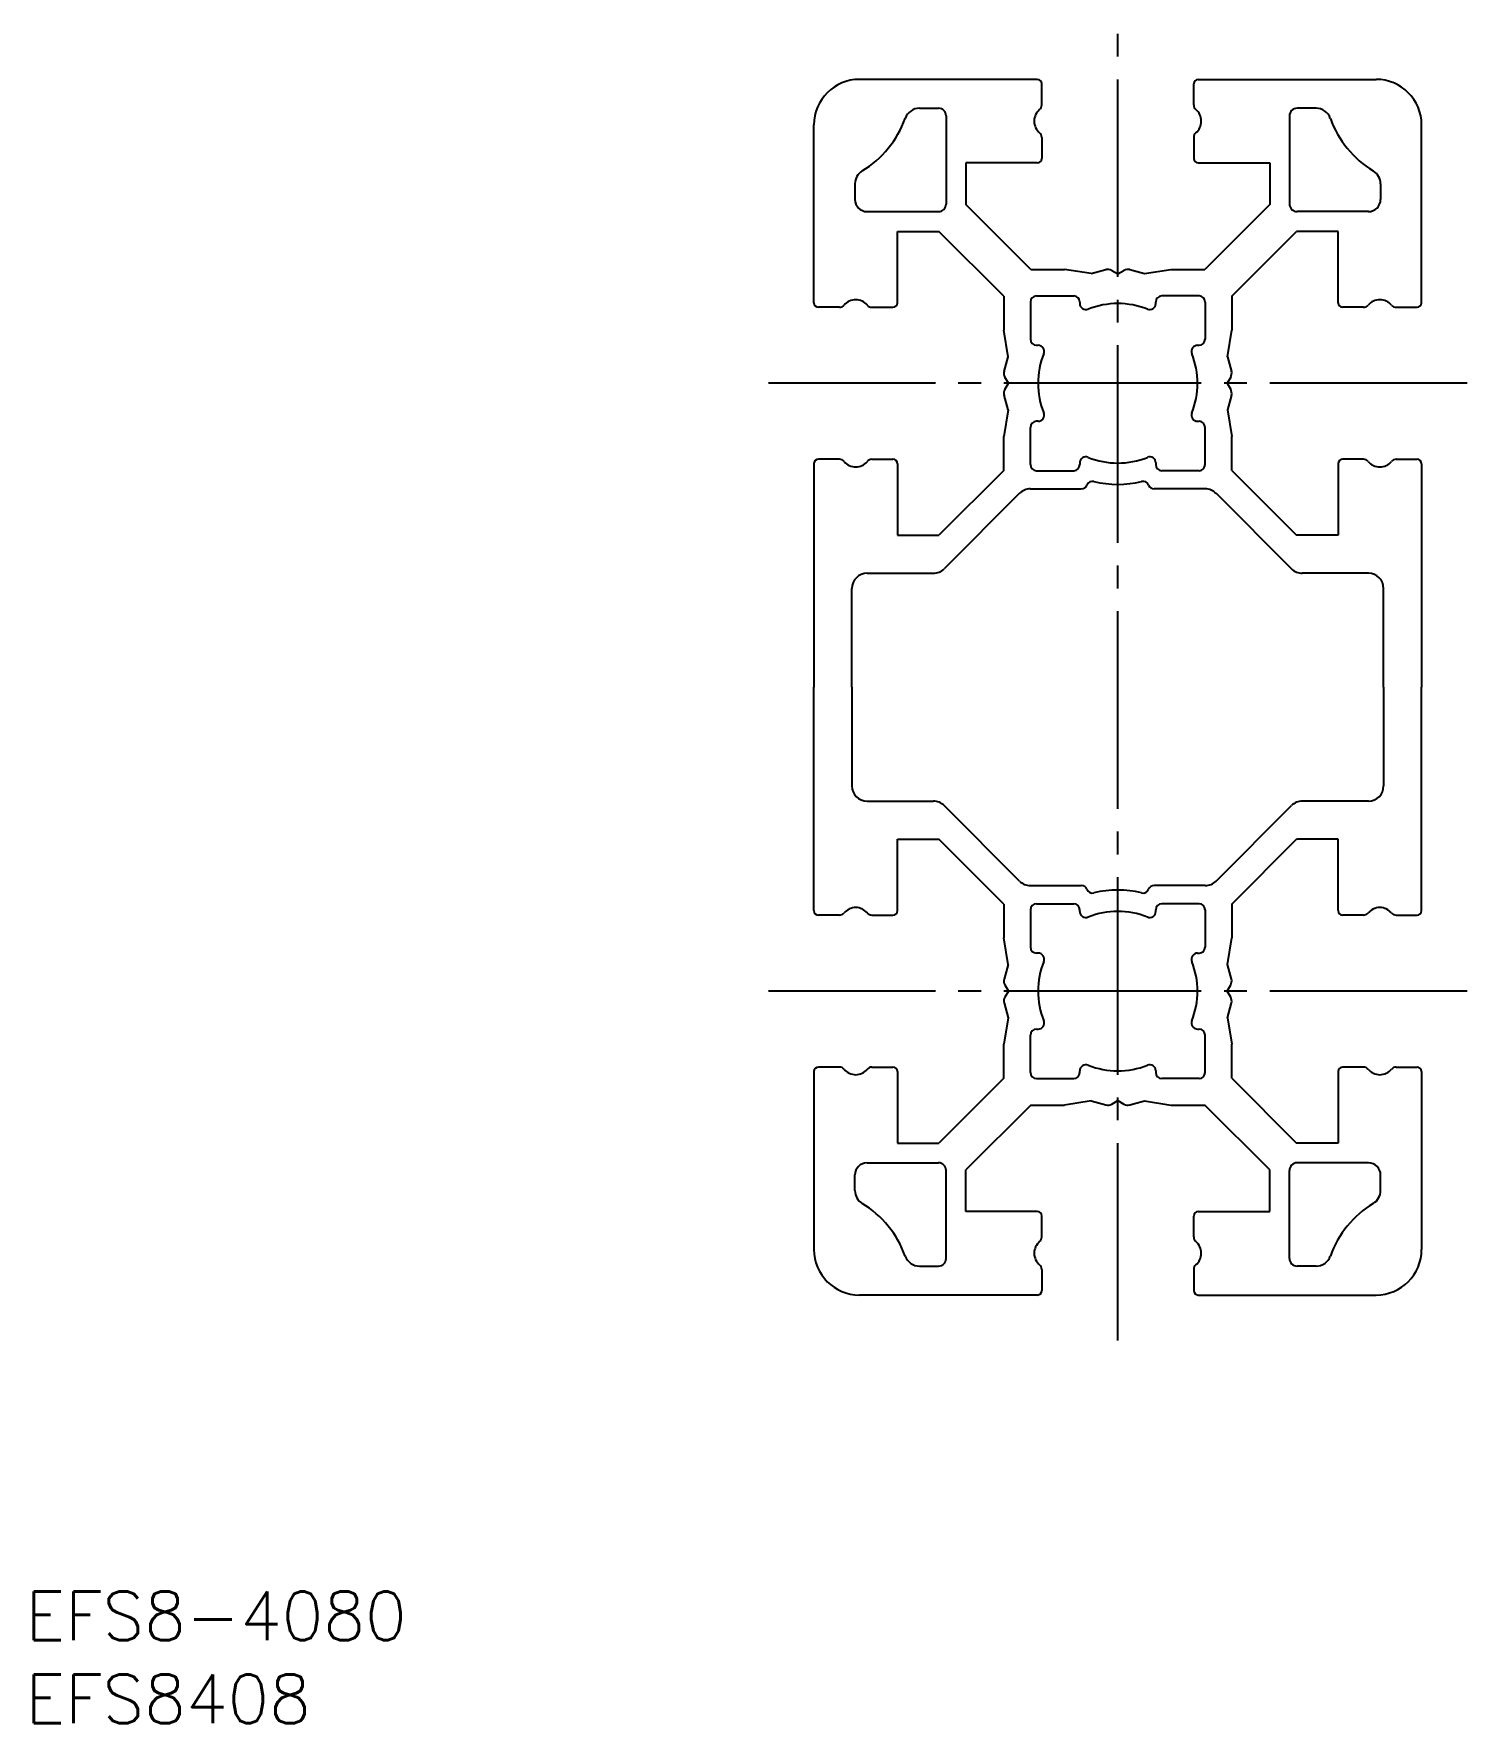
# Model space of a CAD drawing. Extents: x 528 to 623, y 260 to 371.
import ezdxf

# ---------------------------------------------------------------- set-up
doc = ezdxf.new("R2010")
doc.units = 0
doc.linetypes.add('CENTER', pattern=[17.5, 13, -1.5, 1.5, -1.5])
doc.layers.get('0').update_dxf_attribs({"linetype": 'CONTINUOUS'})
doc.layers.add('CENTER', color=1, linetype='CENTER')
doc.styles.get("Standard").update_dxf_attribs({"font": 'txt.shx', "bigfont": '@extfont2.shx'})

msp = doc.modelspace()

# ---------------------------------------------------------------- linework, layer by layer
at = {"color": 7, "linetype": 'CONTINUOUS'}
for p, q in [((594.45, 367.85), (582.75, 367.85)), ((594.75, 366.17), (594.75, 367.55)), ((604.75, 366.17), (604.75, 367.55)), ((605.05, 367.85), (616.75, 367.85)), ((586.7, 365.95), (587.95, 365.95)), ((612.8, 365.95), (611.55, 365.95)), ((579.75, 353.15), (579.75, 364.85)), ((588.45, 365.45), (588.45, 359.65)), ((611.05, 365.45), (611.05, 359.65)), ((619.75, 353.15), (619.75, 364.85)), ((594.75, 364.03), (594.75, 362.65)), ((604.75, 364.03), (604.75, 362.65)), ((594.45, 362.35), (589.75, 362.35)), ((589.75, 362.35), (589.75, 359.62)), ((605.05, 362.35), (609.75, 362.35)), ((609.75, 362.35), (609.75, 359.62)), ((582.45, 360.97), (582.45, 359.95)), ((617.05, 360.97), (617.05, 359.95)), ((583.25, 359.15), (587.95, 359.15)), ((594.02, 355.35), (589.75, 359.62)), ((609.75, 359.62), (605.48, 355.35)), ((616.25, 359.15), (611.55, 359.15)), ((585.25, 353.15), (585.25, 357.85)), ((585.25, 357.85), (587.98, 357.85)), ((592.25, 353.58), (587.98, 357.85)), ((607.25, 353.58), (611.52, 357.85)), ((614.25, 357.85), (611.52, 357.85)), ((614.25, 353.15), (614.25, 357.85)), ((594.02, 355.35), (596.25, 355.35)), ((598, 355.07), (596.25, 355.35)), ((598, 355.07), (598.97, 355.33)), ((599.35, 355.28), (599.75, 355.05)), ((599.75, 355.05), (600.16, 355.28)), ((600.54, 355.33), (601.5, 355.07)), ((601.5, 355.07), (603.25, 355.35)), ((603.25, 355.35), (605.48, 355.35)), ((592.25, 353.58), (592.25, 351.35)), ((594.4, 353.6), (596.85, 353.6)), ((605.1, 353.6), (602.65, 353.6)), ((607.25, 353.58), (607.25, 351.35)), ((581.43, 352.85), (580.05, 352.85)), ((583.57, 352.85), (584.95, 352.85)), ((594, 353.2), (594, 350.75)), ((597.25, 353.2), (597.25, 353.1)), ((602.25, 353.1), (602.25, 353.2)), ((605.5, 353.2), (605.5, 350.75)), ((615.93, 352.85), (614.55, 352.85)), ((618.07, 352.85), (619.45, 352.85)), ((592.53, 349.6), (592.25, 351.35)), ((606.98, 349.6), (607.25, 351.35)), ((594.4, 350.35), (594.51, 350.35)), ((605, 350.35), (605.1, 350.35)), ((592.27, 348.63), (592.53, 349.6)), ((606.98, 349.6), (607.24, 348.63)), ((592.55, 347.85), (592.32, 348.26)), ((607.19, 348.26), (606.95, 347.85)), ((592.53, 346.1), (592.27, 347.07)), ((592.32, 347.45), (592.55, 347.85)), ((606.95, 347.85), (607.19, 347.45)), ((607.24, 347.07), (606.98, 346.1)), ((592.53, 346.1), (592.25, 344.35)), ((594, 342.5), (594, 344.95)), ((594.51, 345.35), (594.4, 345.35)), ((605, 345.35), (605.1, 345.35)), ((605.5, 342.5), (605.5, 344.95)), ((592.25, 342.12), (592.25, 344.35)), ((607.25, 342.12), (607.25, 344.35)), ((579.75, 342.55), (579.75, 327.85)), ((581.43, 342.85), (580.05, 342.85)), ((583.57, 342.85), (584.95, 342.85)), ((585.25, 342.55), (585.25, 337.85)), ((597.25, 342.61), (597.25, 342.5)), ((602.25, 342.61), (602.25, 342.5)), ((614.25, 342.55), (614.25, 337.85)), ((615.93, 342.85), (614.55, 342.85)), ((618.07, 342.85), (619.45, 342.85)), ((619.75, 342.55), (619.75, 327.85)), ((592.25, 342.12), (587.98, 337.85)), ((594.4, 342.1), (596.85, 342.1)), ((605.1, 342.1), (602.65, 342.1)), ((607.25, 342.12), (611.52, 337.85)), ((593.29, 340.61), (588.32, 335.64)), ((593.99, 340.9), (597.35, 340.9)), ((605.51, 340.9), (602.15, 340.9)), ((606.22, 340.61), (611.18, 335.64)), ((585.25, 337.85), (587.98, 337.85)), ((614.25, 337.85), (611.52, 337.85)), ((583.25, 335.35), (587.62, 335.35)), ((616.25, 335.35), (611.89, 335.35)), ((582.25, 327.85), (582.25, 334.35)), ((617.25, 327.85), (617.25, 334.35)), ((579.75, 313.15), (579.75, 327.85)), ((582.25, 327.85), (582.25, 321.35)), ((617.25, 327.85), (617.25, 321.35)), ((619.75, 313.15), (619.75, 327.85)), ((583.25, 320.35), (587.62, 320.35)), ((616.25, 320.35), (611.89, 320.35)), ((593.29, 315.09), (588.32, 320.06)), ((606.22, 315.09), (611.18, 320.06)), ((585.25, 313.15), (585.25, 317.85)), ((585.25, 317.85), (587.98, 317.85)), ((592.25, 313.58), (587.98, 317.85)), ((607.25, 313.58), (611.52, 317.85)), ((614.25, 317.85), (611.52, 317.85)), ((614.25, 313.15), (614.25, 317.85)), ((593.99, 314.8), (597.35, 314.8)), ((605.51, 314.8), (602.15, 314.8)), ((592.25, 313.58), (592.25, 311.35)), ((594.4, 313.6), (596.85, 313.6)), ((605.1, 313.6), (602.65, 313.6)), ((607.25, 313.58), (607.25, 311.35)), ((581.43, 312.85), (580.05, 312.85)), ((583.57, 312.85), (584.95, 312.85)), ((594, 313.2), (594, 310.75)), ((597.25, 313.1), (597.25, 313.2)), ((602.25, 313.1), (602.25, 313.2)), ((605.5, 313.2), (605.5, 310.75)), ((615.93, 312.85), (614.55, 312.85)), ((618.07, 312.85), (619.45, 312.85)), ((592.53, 309.6), (592.25, 311.35)), ((606.98, 309.6), (607.25, 311.35)), ((594.51, 310.35), (594.4, 310.35)), ((605, 310.35), (605.1, 310.35)), ((592.53, 309.6), (592.27, 308.63)), ((607.24, 308.63), (606.98, 309.6)), ((592.32, 308.26), (592.55, 307.85)), ((606.95, 307.85), (607.19, 308.26)), ((592.27, 307.07), (592.53, 306.1)), ((592.55, 307.85), (592.32, 307.45)), ((607.19, 307.45), (606.95, 307.85)), ((606.98, 306.1), (607.24, 307.07)), ((592.53, 306.1), (592.25, 304.35)), ((606.98, 306.1), (607.25, 304.35)), ((594, 302.5), (594, 304.95)), ((594.4, 305.35), (594.51, 305.35)), ((605, 305.35), (605.1, 305.35)), ((605.5, 302.5), (605.5, 304.95)), ((592.25, 302.12), (592.25, 304.35)), ((607.25, 302.12), (607.25, 304.35)), ((579.75, 302.55), (579.75, 290.85)), ((581.43, 302.85), (580.05, 302.85)), ((583.57, 302.85), (584.95, 302.85)), ((585.25, 302.55), (585.25, 297.85)), ((597.25, 302.5), (597.25, 302.61)), ((602.25, 302.61), (602.25, 302.5)), ((614.25, 302.55), (614.25, 297.85)), ((615.93, 302.85), (614.55, 302.85)), ((618.07, 302.85), (619.45, 302.85)), ((619.75, 302.55), (619.75, 290.85)), ((592.25, 302.12), (587.98, 297.85)), ((594.4, 302.1), (596.85, 302.1)), ((605.1, 302.1), (602.65, 302.1)), ((607.25, 302.12), (611.52, 297.85)), ((594.02, 300.35), (589.75, 296.08)), ((594.02, 300.35), (596.25, 300.35)), ((598, 300.63), (596.25, 300.35)), ((598, 300.63), (598.97, 300.37)), ((599.35, 300.42), (599.75, 300.65)), ((599.75, 300.65), (600.16, 300.42)), ((600.54, 300.37), (601.5, 300.63)), ((601.5, 300.63), (603.25, 300.35)), ((603.25, 300.35), (605.48, 300.35)), ((609.75, 296.08), (605.48, 300.35)), ((585.25, 297.85), (587.98, 297.85)), ((614.25, 297.85), (611.52, 297.85)), ((582.45, 294.73), (582.45, 295.75)), ((583.25, 296.55), (587.95, 296.55)), ((588.45, 290.25), (588.45, 296.05)), ((589.75, 293.35), (589.75, 296.08)), ((609.75, 293.35), (609.75, 296.08)), ((611.05, 290.25), (611.05, 296.05)), ((616.25, 296.55), (611.55, 296.55)), ((617.05, 294.73), (617.05, 295.75)), ((594.45, 293.35), (589.75, 293.35)), ((594.75, 291.67), (594.75, 293.05)), ((604.75, 291.67), (604.75, 293.05)), ((605.05, 293.35), (609.75, 293.35)), ((586.7, 289.75), (587.95, 289.75)), ((594.75, 289.53), (594.75, 288.15)), ((604.75, 289.53), (604.75, 288.15)), ((612.8, 289.75), (611.55, 289.75)), ((594.45, 287.85), (582.75, 287.85)), ((605.05, 287.85), (616.75, 287.85))]:
    msp.add_line(p, q, dxfattribs=at)
msp.add_line((606.98, 346.1), (607.25, 344.35))
for centre, radius, start, end in [((582.75, 364.85), 3, 90, 180), ((594.45, 367.55), 0.3, 0, 90), ((605.05, 367.55), 0.3, 90, 180), ((616.75, 364.85), 3, 360, 90), ((586.7, 364.95), 1, 90, 160.2655), ((587.95, 365.45), 0.5, 0, 90), ((595.25, 365.1), 1, 130.0052, 229.9948), ((594.35, 366.17), 0.4, 310.0052, 0), ((605.15, 366.17), 0.4, 180, 229.9948), ((604.25, 365.1), 1, 310.0052, 49.9948), ((611.55, 365.45), 0.5, 90, 180), ((612.8, 364.95), 1, 19.7345, 90), ((579.45, 367.55), 6.7, 301.2974, 340.2655), ((620.05, 367.55), 6.7, 199.7345, 238.7026), ((594.35, 364.03), 0.4, 0, 49.9948), ((605.15, 364.03), 0.4, 130.0052, 180), ((594.45, 362.65), 0.3, 270, 0), ((605.05, 362.65), 0.3, 180, 270), ((583.45, 360.97), 1, 121.2974, 180), ((616.05, 360.97), 1, 0, 58.7026), ((583.25, 359.95), 0.8, 180, 270), ((587.95, 359.65), 0.5, 270, 0), ((611.55, 359.65), 0.5, 180, 270), ((616.25, 359.95), 0.8, 270, 0), ((599.1, 354.85), 0.5, 60, 105), ((600.41, 354.85), 0.5, 75, 120), ((594.4, 353.2), 0.4, 90, 180), ((596.85, 353.2), 0.4, 0, 90), ((602.65, 353.2), 0.4, 90, 180), ((605.1, 353.2), 0.4, 0, 90), ((580.05, 353.15), 0.3, 180, 270), ((581.43, 353.25), 0.4, 270, 319.9948), ((582.5, 352.35), 1, 40.0052, 139.9948), ((583.57, 353.25), 0.4, 220.0052, 270), ((584.95, 353.15), 0.3, 270, 0), ((597.65, 353.1), 0.4, 180, 291.8194), ((599.75, 347.85), 5.25, 68.1806, 111.8194), ((601.85, 353.1), 0.4, 248.1806, 0), ((614.55, 353.15), 0.3, 180, 270), ((615.93, 353.25), 0.4, 270, 319.9948), ((617, 352.35), 1, 40.0052, 139.9948), ((618.07, 353.25), 0.4, 220.0052, 270), ((619.45, 353.15), 0.3, 270, 0), ((594.4, 350.75), 0.4, 180, 270), ((594.51, 349.95), 0.4, 338.1806, 90), ((605, 349.95), 0.4, 90, 201.8194), ((605.1, 350.75), 0.4, 270, 0), ((599.75, 347.85), 5.25, 158.1806, 201.8194), ((599.75, 347.85), 5.25, 338.1806, 21.8194), ((592.75, 348.51), 0.5, 165, 210), ((606.75, 348.51), 0.5, 330, 15), ((592.75, 347.2), 0.5, 150, 195), ((606.75, 347.2), 0.5, 345, 30), ((594.51, 345.75), 0.4, 270, 21.8194), ((605, 345.75), 0.4, 158.1806, 270), ((594.4, 344.95), 0.4, 90, 180), ((605.1, 344.95), 0.4, 0, 90), ((580.05, 342.55), 0.3, 90, 180), ((581.43, 342.45), 0.4, 40.0052, 90), ((582.5, 343.35), 1, 220.0052, 319.9948), ((583.57, 342.45), 0.4, 90, 139.9948), ((584.95, 342.55), 0.3, 0, 90), ((594.4, 342.5), 0.4, 180, 270), ((596.85, 342.5), 0.4, 270, 0), ((597.65, 342.61), 0.4, 68.1806, 180), ((599.75, 347.85), 5.25, 248.1806, 291.8194), ((601.85, 342.61), 0.4, 0, 111.8194), ((602.65, 342.5), 0.4, 180, 270), ((605.1, 342.5), 0.4, 270, 0), ((614.55, 342.55), 0.3, 90, 180), ((615.93, 342.45), 0.4, 40.0052, 90), ((617, 343.35), 1, 220.0052, 319.9948), ((618.07, 342.45), 0.4, 90, 139.9948), ((619.45, 342.55), 0.3, 0, 90), ((598.09, 341), 0.4, 76.388, 157.8227), ((599.75, 347.85), 6.65, 256.388, 283.612), ((601.41, 341), 0.4, 22.1773, 103.612), ((593.99, 339.9), 1, 90, 135), ((597.35, 341.3), 0.4, 270, 337.8227), ((602.15, 341.3), 0.4, 202.1773, 270), ((605.51, 339.9), 1, 45, 90), ((583.25, 334.35), 1, 90, 180), ((587.62, 336.35), 1, 270, 315), ((611.89, 336.35), 1, 225, 270), ((616.25, 334.35), 1, 0, 90), ((583.25, 321.35), 1, 180, 270), ((616.25, 321.35), 1, 270, 0), ((587.62, 319.35), 1, 45, 90), ((611.89, 319.35), 1, 90, 135), ((593.99, 315.8), 1, 225, 270), ((597.35, 314.4), 0.4, 22.1773, 90), ((602.15, 314.4), 0.4, 90, 157.8227), ((605.51, 315.8), 1, 270, 315), ((594.4, 313.2), 0.4, 90, 180), ((596.85, 313.2), 0.4, 0, 90), ((598.09, 314.7), 0.4, 202.1773, 283.612), ((599.75, 307.85), 6.65, 76.388, 103.612), ((601.41, 314.7), 0.4, 256.388, 337.8227), ((602.65, 313.2), 0.4, 90, 180), ((605.1, 313.2), 0.4, 0, 90), ((580.05, 313.15), 0.3, 180, 270), ((581.43, 313.25), 0.4, 270, 319.9948), ((582.5, 312.35), 1, 40.0052, 139.9948), ((583.57, 313.25), 0.4, 220.0052, 270), ((584.95, 313.15), 0.3, 270, 0), ((597.65, 313.1), 0.4, 180, 291.8194), ((599.75, 307.85), 5.25, 68.1806, 111.8194), ((601.85, 313.1), 0.4, 248.1806, 0), ((614.55, 313.15), 0.3, 180, 270), ((615.93, 313.25), 0.4, 270, 319.9948), ((617, 312.35), 1, 40.0052, 139.9948), ((618.07, 313.25), 0.4, 220.0052, 270), ((619.45, 313.15), 0.3, 270, 0), ((594.4, 310.75), 0.4, 180, 270), ((594.51, 309.95), 0.4, 338.1806, 90), ((605, 309.95), 0.4, 90, 201.8194), ((605.1, 310.75), 0.4, 270, 0), ((599.75, 307.85), 5.25, 158.1806, 201.8194), ((599.75, 307.85), 5.25, 338.1806, 21.8194), ((592.75, 308.51), 0.5, 165, 210), ((606.75, 308.51), 0.5, 330, 15), ((592.75, 307.2), 0.5, 150, 195), ((606.75, 307.2), 0.5, 345, 30), ((594.51, 305.75), 0.4, 270, 21.8194), ((605, 305.75), 0.4, 158.1806, 270), ((594.4, 304.95), 0.4, 90, 180), ((605.1, 304.95), 0.4, 0, 90), ((580.05, 302.55), 0.3, 90, 180), ((581.43, 302.45), 0.4, 40.0052, 90), ((582.5, 303.35), 1, 220.0052, 319.9948), ((583.57, 302.45), 0.4, 90, 139.9948), ((584.95, 302.55), 0.3, 0, 90), ((594.4, 302.5), 0.4, 180, 270), ((596.85, 302.5), 0.4, 270, 0), ((597.65, 302.61), 0.4, 68.1806, 180), ((599.75, 307.85), 5.25, 248.1806, 291.8194), ((601.85, 302.61), 0.4, 0, 111.8194), ((602.65, 302.5), 0.4, 180, 270), ((605.1, 302.5), 0.4, 270, 0), ((614.55, 302.55), 0.3, 90, 180), ((615.93, 302.45), 0.4, 40.0052, 90), ((617, 303.35), 1, 220.0052, 319.9948), ((618.07, 302.45), 0.4, 90, 139.9948), ((619.45, 302.55), 0.3, 0, 90), ((599.1, 300.85), 0.5, 255, 300), ((600.41, 300.85), 0.5, 240, 285), ((583.25, 295.75), 0.8, 90, 180), ((587.95, 296.05), 0.5, 0, 90), ((611.55, 296.05), 0.5, 90, 180), ((616.25, 295.75), 0.8, 0, 90), ((583.45, 294.73), 1, 180, 238.7026), ((616.05, 294.73), 1, 301.2974, 0), ((579.45, 288.15), 6.7, 19.7345, 58.7026), ((620.05, 288.15), 6.7, 121.2974, 160.2655), ((594.45, 293.05), 0.3, 0, 90), ((605.05, 293.05), 0.3, 90, 180), ((595.25, 290.6), 1, 130.0052, 229.9948), ((594.35, 291.67), 0.4, 310.0052, 0), ((605.15, 291.67), 0.4, 180, 229.9948), ((604.25, 290.6), 1, 310.0052, 49.9948), ((582.75, 290.85), 3, 180, 270), ((586.7, 290.75), 1, 199.7345, 270), ((587.95, 290.25), 0.5, 270, 0), ((611.55, 290.25), 0.5, 180, 270), ((612.8, 290.75), 1, 270, 340.2655), ((616.75, 290.85), 3, 270, 0), ((594.35, 289.53), 0.4, 0, 49.9948), ((605.15, 289.53), 0.4, 130.0052, 180), ((594.45, 288.15), 0.3, 270, 0), ((605.05, 288.15), 0.3, 180, 270)]:
    msp.add_arc(centre, radius, start, end, dxfattribs=at)
at = {"layer": 'CENTER', "color": 1, "linetype": 'CENTER'}
for p, q in [((599.75, 284.85), (599.75, 370.85)), ((622.75, 347.85), (576.75, 347.85)), ((622.75, 307.85), (576.75, 307.85))]:
    msp.add_line(p, q, dxfattribs=at)

# ---------------------------------------------------------------- texts
at = {"color": 7, "linetype": 'CONTINUOUS'}
for s, p in [('EFS8-4080', (527.85, 265.13)), ('EFS8408', (527.85, 259.67))]:
    msp.add_text(s, height=3.2, dxfattribs=at).set_placement(p)

doc.saveas('drawing.dxf')
